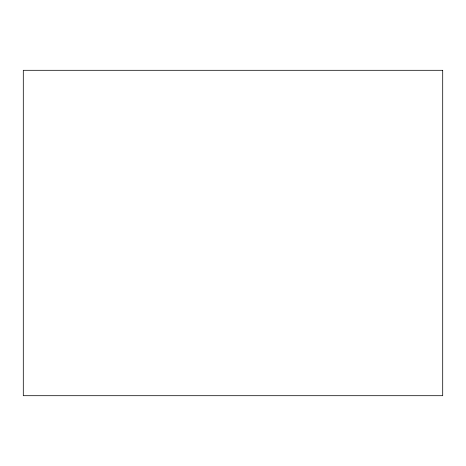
<?xml version="1.0" encoding="UTF-8"?>
<svg xmlns="http://www.w3.org/2000/svg" width="466" height="466" viewBox="0 0 466 466"><rect width="100%" height="100%" fill="white"/><g stroke="black" fill="none" stroke-linecap="round" stroke-linejoin="round"><path stroke-width="0.7" d="M442.7 70.302L23.3 70.302L23.3 395.698L442.7 395.698L442.7 70.302"/></g></svg>
